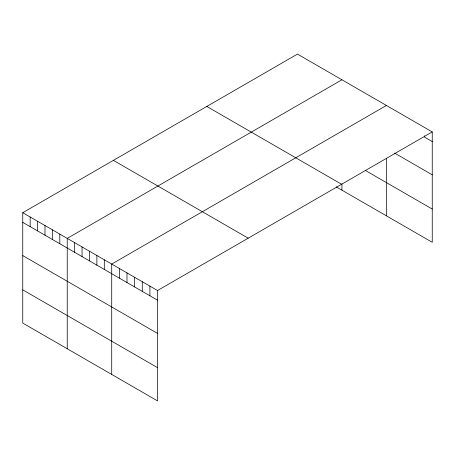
<?xml version="1.0" encoding="UTF-8"?>
<svg xmlns="http://www.w3.org/2000/svg" width="455" height="455" viewBox="0 0 455 455"><rect width="100%" height="100%" fill="white"/><g stroke="black" fill="none" stroke-linecap="round" stroke-linejoin="round"><path stroke-width="0.68" d="M432.25 131.927L157.544 290.523L157.544 400.9L22.75 323.073L22.75 212.701L297.456 54.099L432.25 131.927L432.25 242.299L336.234 186.863M341.938 79.784L67.232 238.38L67.232 348.757M386.42 105.463L111.714 264.065L111.714 374.437M432.25 141.585L424.612 137.171L424.612 135.795M394.644 153.107L432.25 174.817M365.32 170.42L432.25 209.061M206.803 106.442L341.597 184.264M113.403 160.365L248.197 238.187M22.75 212.701L157.544 290.523M22.75 222.358L157.544 300.181M22.75 255.596L157.544 333.418M22.75 289.841L157.544 367.663M386.42 158.238L386.42 215.841M341.938 183.928L341.938 190.156M149.905 286.115L149.905 295.773M142.267 281.702L142.267 291.365M134.629 277.294L134.629 286.951M126.99 272.886L126.99 282.544M119.352 268.473L119.352 278.136M104.303 259.782L104.303 269.445M96.887 255.505L96.887 265.163M89.476 251.223L89.476 260.88M82.059 246.946L82.059 256.603M74.648 242.663L74.648 252.32M59.821 234.103L59.821 243.761M52.405 229.82L52.405 239.484M44.994 225.543L44.994 235.201M37.577 221.261L37.577 230.918M30.166 216.984L30.166 226.641"/></g></svg>
